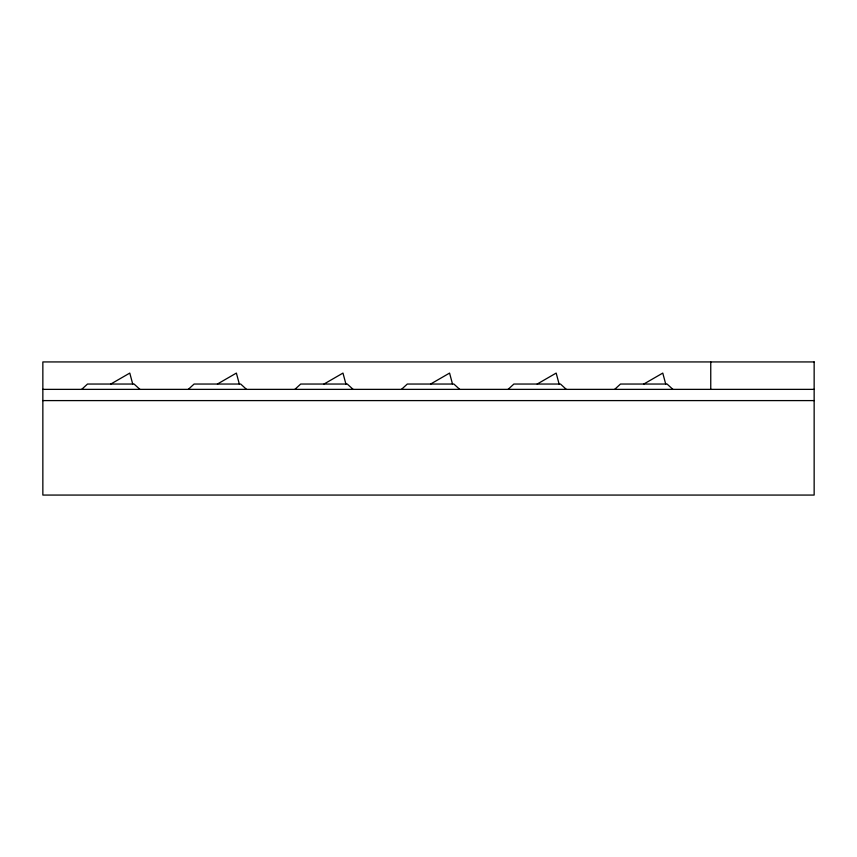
<?xml version="1.0" encoding="UTF-8"?>
<svg xmlns="http://www.w3.org/2000/svg" width="857" height="857" viewBox="0 0 857 857"><rect width="100%" height="100%" fill="white"/><g stroke="black" fill="none" stroke-linecap="round" stroke-linejoin="round"><path stroke-width="1.29" d="M81.694 389.367L87.5 384.043L134.099 384.043L139.916 389.367M188.294 389.367L194.1 384.043L240.699 384.043L246.516 389.367M294.883 389.367L300.7 384.043L347.299 384.043L353.105 389.367M401.483 389.367L407.3 384.043L453.899 384.043L459.706 389.367M508.083 389.367L513.889 384.043L560.489 384.043L566.306 389.367M614.683 389.367L620.489 384.043L667.089 384.043L672.906 389.367M110.799 384.043L129.782 373.084L132.717 384.043M217.399 384.043L236.382 373.084L239.317 384.043M324 384.043L342.971 373.084L345.907 384.043M430.6 384.043L449.571 373.084L452.507 384.043M537.189 384.043L556.172 373.084L559.107 384.043M643.789 384.043L662.772 373.084L665.707 384.043M42.85 389.367L814.15 389.367M42.85 400.594L814.15 400.594M710.753 361.933L710.753 389.367M814.15 361.933L42.85 361.933L42.85 495.067L814.15 495.067L814.15 361.933"/></g></svg>
